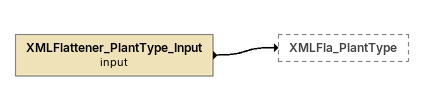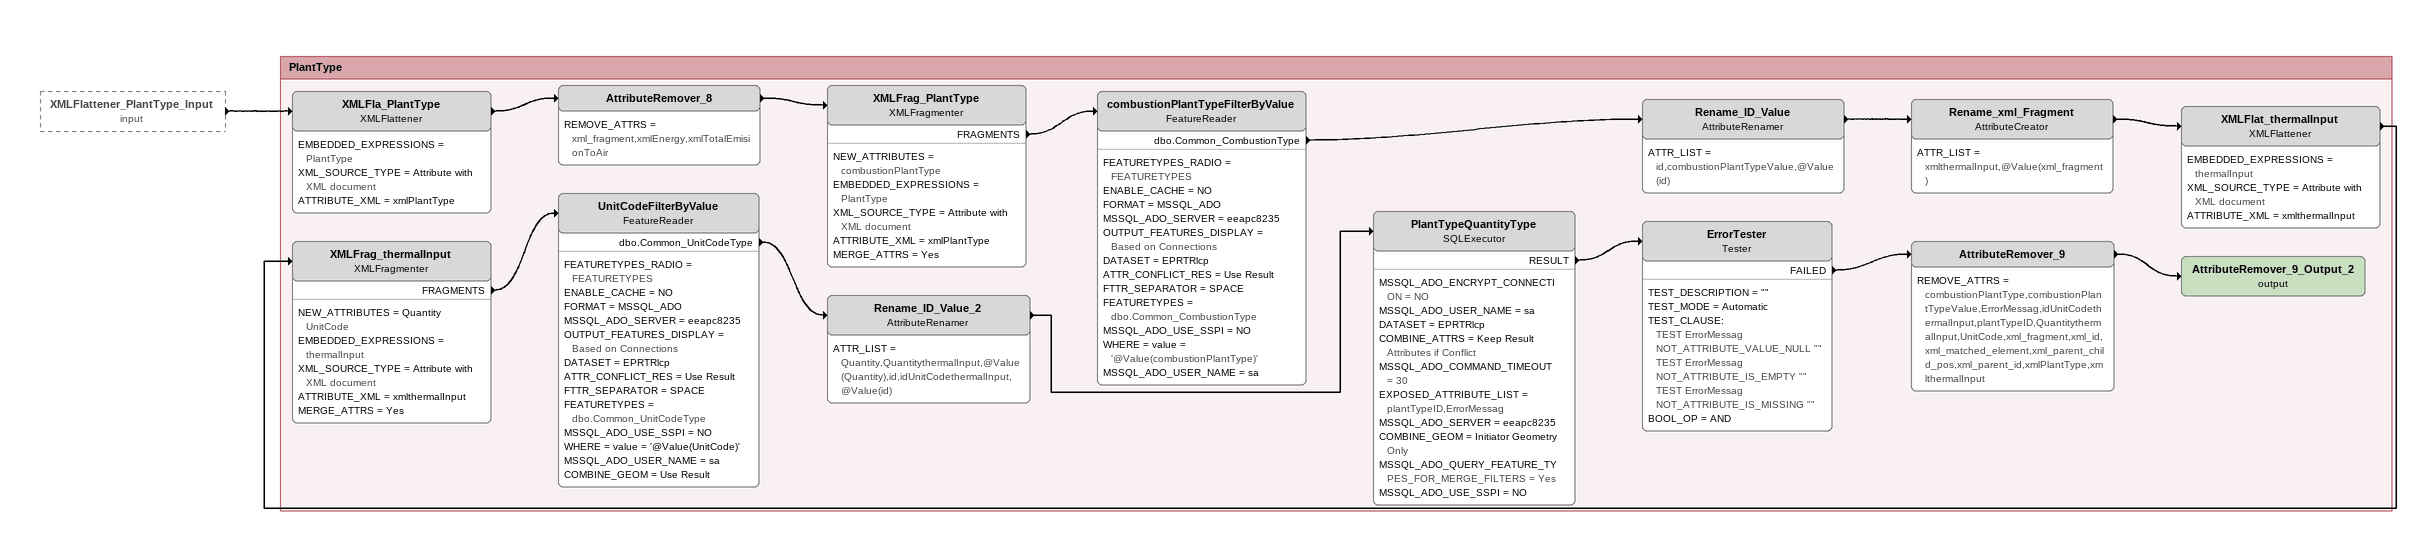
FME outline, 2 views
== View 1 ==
XMLFlattener_PlantType_Input (input)
    -> XMLFla_PlantType

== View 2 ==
XMLFlattener_PlantType_Input (input) [outside]
    -> XMLFla_PlantType

Bookmark: PlantType
XMLFla_PlantType: XMLFlattener
    EMBEDDED_EXPRESSIONS = PlantType
    XML_SOURCE_TYPE = Attribute with XML document
    ATTRIBUTE_XML = xmlPlantType
    -> AttributeRemover_8
AttributeRemover_8
    REMOVE_ATTRS = xml_fragment,xmlEnergy,xmlTotalEmisionToAir
    -> XMLFrag_PlantType
XMLFrag_PlantType: XMLFragmenter
    NEW_ATTRIBUTES = combustionPlantType
    EMBEDDED_EXPRESSIONS = PlantType
    XML_SOURCE_TYPE = Attribute with XML document
    ATTRIBUTE_XML = xmlPlantType
    MERGE_ATTRS = Yes
    FRAGMENTS -> combustionPlantTypeFilterByValue
combustionPlantTypeFilterByValue: FeatureReader
    FEATURETYPES_RADIO = FEATURETYPES
    ENABLE_CACHE = NO
    FORMAT = MSSQL_ADO
    MSSQL_ADO_SERVER = eeapc8235
    OUTPUT_FEATURES_DISPLAY = Based on Connections
    DATASET = EPRTRlcp
    ATTR_CONFLICT_RES = Use Result
    FTTR_SEPARATOR = SPACE
    FEATURETYPES = dbo.Common_CombustionType
    MSSQL_ADO_USE_SSPI = NO
    WHERE = value = '@Value(combustionPlantType)'
    MSSQL_ADO_USER_NAME = sa
    dbo.Common_CombustionType -> Rename_ID_Value
Rename_ID_Value: AttributeRenamer
    ATTR_LIST = id,combustionPlantTypeValue,@Value(id)
    -> Rename_xml_Fragment
Rename_xml_Fragment: AttributeCreator
    ATTR_LIST = xmlthermalInput,@Value(xml_fragment)
    -> XMLFlat_thermalInput
XMLFlat_thermalInput: XMLFlattener
    EMBEDDED_EXPRESSIONS = thermalInput
    XML_SOURCE_TYPE = Attribute with XML document
    ATTRIBUTE_XML = xmlthermalInput
    -> XMLFrag_thermalInput
XMLFrag_thermalInput: XMLFragmenter
    NEW_ATTRIBUTES = Quantity UnitCode
    EMBEDDED_EXPRESSIONS = thermalInput
    XML_SOURCE_TYPE = Attribute with XML document
    ATTRIBUTE_XML = xmlthermalInput
    MERGE_ATTRS = Yes
    FRAGMENTS -> UnitCodeFilterByValue
UnitCodeFilterByValue: FeatureReader
    FEATURETYPES_RADIO = FEATURETYPES
    ENABLE_CACHE = NO
    FORMAT = MSSQL_ADO
    MSSQL_ADO_SERVER = eeapc8235
    OUTPUT_FEATURES_DISPLAY = Based on Connections
    DATASET = EPRTRlcp
    ATTR_CONFLICT_RES = Use Result
    FTTR_SEPARATOR = SPACE
    FEATURETYPES = dbo.Common_UnitCodeType
    MSSQL_ADO_USE_SSPI = NO
    WHERE = value = '@Value(UnitCode)'
    MSSQL_ADO_USER_NAME = sa
    COMBINE_GEOM = Use Result
    dbo.Common_UnitCodeType -> Rename_ID_Value_2
Rename_ID_Value_2: AttributeRenamer
    ATTR_LIST = Quantity,QuantitythermalInput,@Value(Quantity),id,idUnitCodethermalInput,@Value(id)
    -> PlantTypeQuantityType
PlantTypeQuantityType: SQLExecutor
    MSSQL_ADO_ENCRYPT_CONNECTION = NO
    MSSQL_ADO_USER_NAME = sa
    DATASET = EPRTRlcp
    COMBINE_ATTRS = Keep Result Attributes if Conflict
    MSSQL_ADO_COMMAND_TIMEOUT = 30
    EXPOSED_ATTRIBUTE_LIST = plantTypeID,ErrorMessag
    MSSQL_ADO_SERVER = eeapc8235
    COMBINE_GEOM = Initiator Geometry Only
    MSSQL_ADO_QUERY_FEATURE_TYPES_FOR_MERGE_FILTERS = Yes
    MSSQL_ADO_USE_SSPI = NO
    RESULT -> ErrorTester
ErrorTester: Tester
    TEST_DESCRIPTION = ""
    TEST_MODE = Automatic
    TEST_CLAUSE:
      TEST ErrorMessag NOT_ATTRIBUTE_VALUE_NULL ""
      TEST ErrorMessag NOT_ATTRIBUTE_IS_EMPTY ""
      TEST ErrorMessag NOT_ATTRIBUTE_IS_MISSING ""
    BOOL_OP = AND
    FAILED -> AttributeRemover_9
AttributeRemover_9
    REMOVE_ATTRS = combustionPlantType,combustionPlantTypeValue,ErrorMessag,idUnitCodethermalInput,plantTypeID,QuantitythermalInput,UnitCode,xml_fragment,xml_id,xml_matched_element,xml_parent_child_pos,xml_parent_id,xmlPlantType,xmlthermalInput
    -> AttributeRemover_9_Output_2 (output)
AttributeRemover_9_Output_2 (output)
